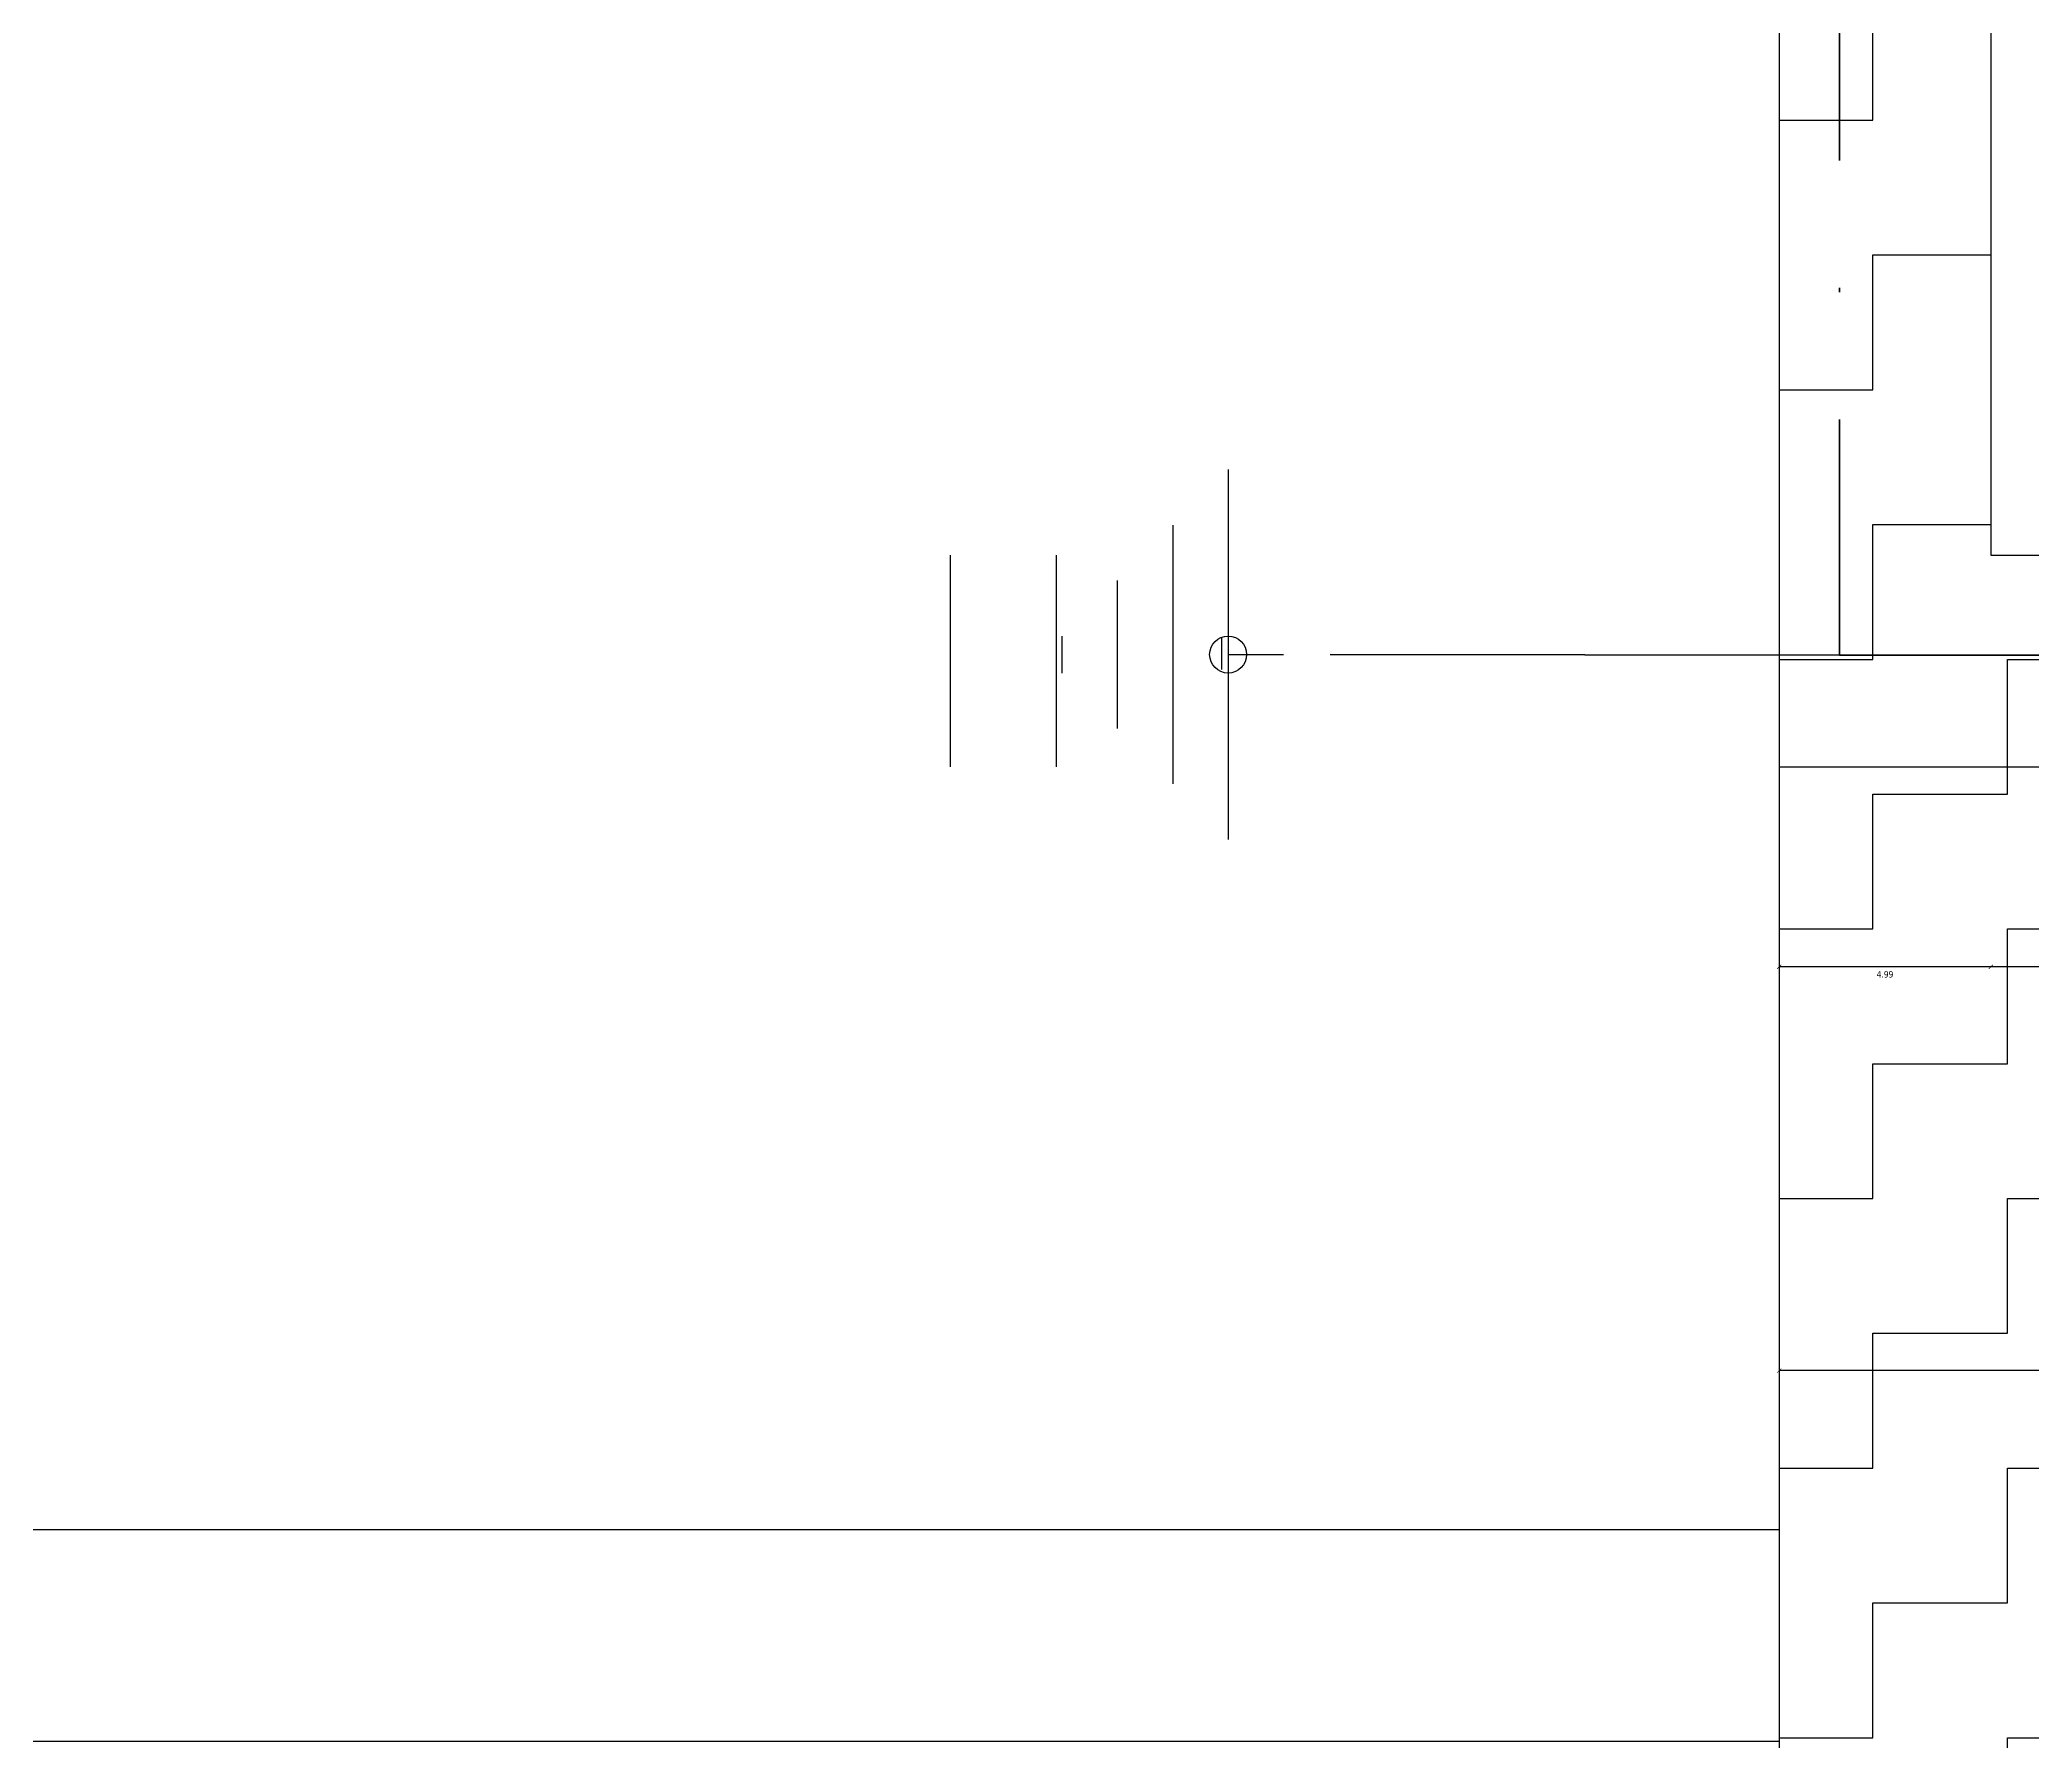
# Model space of a CAD drawing. Header units: millimetres. Extents: x 154 to 5560, y 36 to 724.
# Drawn here: x 2228.47 to 2275.41, y 136.62 to 176.7 of the extents above; entities that cross this region are included whole.
import ezdxf

# ---------------------------------------------------------------- set-up
doc = ezdxf.new("R2010")
doc.units = ezdxf.units.MM
doc.linetypes.add('ACAD_ISO10W100', pattern=[18, 12, -3, 0, -3])
for name, color, linetype in [('MİMARİ PLAN', 8, 'Continuous'), ('SEMBOL LİSTESİ', 7, 'Continuous'), ('topraklama', 104, 'Continuous')]:
    doc.layers.add(name, color=color, linetype=linetype)
doc.styles.add('taho', font='tahoma.ttf')
doc.dimstyles.new('PATO', dxfattribs={"dimtxt": 0.15, "dimasz": 0.1, "dimexe": 0.02, "dimexo": 0, "dimgap": 0.1, "dimtad": 2, "dimzin": 1, "dimdsep": 46, "dimtxsty": 'taho', "dimblk": 'ARCHTICK', "dimcen": 0.1, "dimse1": 1, "dimse2": 1, "dimclrd": 256, "dimclre": 1, "dimclrt": 256, "dimadec": 0, "dimazin": 0, "dimtfac": 1, "dimtix": 1, "dimtmove": 0, "dimatfit": 3, "dimldrblk": 'ARCHTICK', "dimfxl": 1, "dimtolj": 1, "dimtzin": 0, "dimarcsym": 0})

# ---------------------------------------------------------------- blocks, each defined once
blk = doc.blocks.new('_ARCHTICK')
at = {"color": 0, "linetype": 'ByBlock', "const_width": 0.15}
blk.add_lwpolyline([(-0.5, -0.5), (0.5, 0.5)], dxfattribs=at)
blk = doc.blocks.new('*D118')
at = {"layer": 'Defpoints', "color": 0, "transparency": 16777216}
for p in [(2269.449, 147.283), (2403.627, 147.283), (2269.449, 145.352)]:
    blk.add_point(p, dxfattribs=at)
at = {"layer": 'MİMARİ PLAN', "lineweight": -2, "transparency": 16777216}
blk.add_line((2403.627, 145.352), (2269.449, 145.352), dxfattribs=at)
at = {"layer": 'MİMARİ PLAN', "lineweight": -2, "transparency": 16777216, "xscale": 0.1, "yscale": 0.1, "zscale": 0.1, "rotation": 180}
blk.add_blockref('_ARCHTICK', (2269.449, 145.352), dxfattribs=at)
at = {"layer": 'MİMARİ PLAN', "lineweight": -2, "transparency": 16777216, "xscale": 0.1, "yscale": 0.1, "zscale": 0.1}
blk.add_blockref('_ARCHTICK', (2403.627, 145.352), dxfattribs=at)
at = {"layer": 'MİMARİ PLAN', "transparency": 16777216, "insert": (2336.538, 145.173), "char_height": 0.15, "attachment_point": 5, "style": 'taho'}
blk.add_mtext('\\A1;134.18', dxfattribs=at)
blk = doc.blocks.new('*D119')
at = {"layer": 'Defpoints', "color": 0, "transparency": 16777216}
for p in [(2274.437, 164.562), (2330.329, 159.574), (2274.437, 154.862)]:
    blk.add_point(p, dxfattribs=at)
at = {"layer": 'MİMARİ PLAN', "lineweight": -2, "transparency": 16777216}
blk.add_line((2330.329, 154.862), (2274.437, 154.862), dxfattribs=at)
at = {"layer": 'MİMARİ PLAN', "lineweight": -2, "transparency": 16777216, "xscale": 0.1, "yscale": 0.1, "zscale": 0.1, "rotation": 180}
blk.add_blockref('_ARCHTICK', (2274.437, 154.862), dxfattribs=at)
at = {"layer": 'MİMARİ PLAN', "lineweight": -2, "transparency": 16777216, "xscale": 0.1, "yscale": 0.1, "zscale": 0.1}
blk.add_blockref('_ARCHTICK', (2330.329, 154.862), dxfattribs=at)
at = {"layer": 'MİMARİ PLAN', "transparency": 16777216, "insert": (2302.383, 154.684), "char_height": 0.15, "attachment_point": 5, "style": 'taho'}
blk.add_mtext('\\A1;55.89', dxfattribs=at)
blk = doc.blocks.new('*D123')
at = {"layer": 'Defpoints', "color": 0, "transparency": 16777216}
for p in [(2269.449, 164.562), (2274.437, 164.562), (2269.449, 154.862)]:
    blk.add_point(p, dxfattribs=at)
at = {"layer": 'MİMARİ PLAN', "lineweight": -2, "transparency": 16777216}
blk.add_line((2274.437, 154.862), (2269.449, 154.862), dxfattribs=at)
at = {"layer": 'MİMARİ PLAN', "lineweight": -2, "transparency": 16777216, "xscale": 0.1, "yscale": 0.1, "zscale": 0.1, "rotation": 180}
blk.add_blockref('_ARCHTICK', (2269.449, 154.862), dxfattribs=at)
at = {"layer": 'MİMARİ PLAN', "lineweight": -2, "transparency": 16777216, "xscale": 0.1, "yscale": 0.1, "zscale": 0.1}
blk.add_blockref('_ARCHTICK', (2274.437, 154.862), dxfattribs=at)
at = {"layer": 'MİMARİ PLAN', "transparency": 16777216, "insert": (2271.943, 154.684), "char_height": 0.15, "attachment_point": 5, "style": 'taho'}
blk.add_mtext('\\A1;4.99', dxfattribs=at)
blk = doc.blocks.new('*D147')
at = {"layer": 'Defpoints', "color": 0, "transparency": 16777216}
for p in [(2269.449, 250.028), (2166.367, 159.574), (2269.449, 159.574)]:
    blk.add_point(p, dxfattribs=at)
at = {"layer": 'MİMARİ PLAN', "lineweight": -2, "transparency": 16777216}
blk.add_line((2166.367, 250.028), (2166.367, 159.574), dxfattribs=at)
at = {"layer": 'MİMARİ PLAN', "lineweight": -2, "transparency": 16777216, "xscale": 0.1, "yscale": 0.1, "zscale": 0.1}
for p, rotation in [((2166.367, 250.028), 90), ((2166.367, 159.574), 270)]:
    blk.add_blockref('_ARCHTICK', p, dxfattribs=dict(at, rotation=rotation))
at = {"layer": 'MİMARİ PLAN', "transparency": 16777216, "insert": (2166.189, 204.801), "char_height": 0.15, "attachment_point": 5, "rotation": 90, "style": 'taho'}
blk.add_mtext('\\A1;90.45', dxfattribs=at)
blk = doc.blocks.new('*D148')
at = {"layer": 'Defpoints', "color": 0, "transparency": 16777216}
for p in [(2269.449, 159.574), (2166.367, 114.178), (2269.449, 114.178)]:
    blk.add_point(p, dxfattribs=at)
at = {"layer": 'MİMARİ PLAN', "lineweight": -2, "transparency": 16777216}
blk.add_line((2166.367, 159.574), (2166.367, 114.178), dxfattribs=at)
at = {"layer": 'MİMARİ PLAN', "lineweight": -2, "transparency": 16777216, "xscale": 0.1, "yscale": 0.1, "zscale": 0.1}
for p, rotation in [((2166.367, 159.574), 90), ((2166.367, 114.178), 270)]:
    blk.add_blockref('_ARCHTICK', p, dxfattribs=dict(at, rotation=rotation))
at = {"layer": 'MİMARİ PLAN', "transparency": 16777216, "insert": (2166.189, 136.876), "char_height": 0.15, "attachment_point": 5, "rotation": 90, "style": 'taho'}
blk.add_mtext('\\A1;45.40', dxfattribs=at)
blk = doc.blocks.new('*D161')
at = {"layer": 'Defpoints', "color": 0, "transparency": 16777216}
for p in [(2277.006, 291.572), (2154.29, 159.574), (2277.006, 159.574)]:
    blk.add_point(p, dxfattribs=at)
at = {"layer": 'MİMARİ PLAN', "lineweight": -2, "transparency": 16777216}
blk.add_line((2154.29, 291.572), (2154.29, 159.574), dxfattribs=at)
at = {"layer": 'MİMARİ PLAN', "lineweight": -2, "transparency": 16777216, "xscale": 0.1, "yscale": 0.1, "zscale": 0.1}
for p, rotation in [((2154.29, 291.572), 90), ((2154.29, 159.574), 270)]:
    blk.add_blockref('_ARCHTICK', p, dxfattribs=dict(at, rotation=rotation))
at = {"layer": 'MİMARİ PLAN', "transparency": 16777216, "insert": (2154.112, 225.573), "char_height": 0.15, "attachment_point": 5, "rotation": 90, "style": 'taho'}
blk.add_mtext('\\A1;132.00', dxfattribs=at)

msp = doc.modelspace()

# ---------------------------------------------------------------- hatches: boundary and pattern name
at = {"layer": 'MİMARİ PLAN'}
h = msp.add_hatch(dxfattribs=at)
h.set_pattern_fill('ZIGZAG', color=256, style=0)
h.set_pattern_definition([(0, (1658.8787, 581.2022), (3.175, 3.175), [3.175, -3.175]), (90, (1662.0537, 581.2022), (-3.175, 3.175), [3.175, -3.175])])
h.paths.add_polyline_path([(2330.329, 164.562), (2274.437, 164.562), (2274.437, 250.028), (2269.449, 250.028), (2269.449, 159.574), (2330.329, 159.574)])
h.paths.add_polyline_path([(2276.931, 159.574), (2269.449, 159.574), (2269.449, 114.178), (2276.931, 114.178)])
at = {"layer": 'SEMBOL LİSTESİ'}
h = msp.add_hatch(dxfattribs=at)
h.set_pattern_fill('ANGLE', color=256, scale=0.435597, angle=-90)
h.set_pattern_definition([(270, (2110.258, 249.271), (3.042643, -6e-16), [2.21283, -0.82981]), (360, (2110.258, 249.271), (7e-16, 3.042643), [2.21283, -0.82981])])
h.paths.add_polyline_path([(2256.031, 162.219, 1), (2256.902, 162.219, 1)])

# ---------------------------------------------------------------- linework, layer by layer
at = {"layer": 'MİMARİ PLAN', "ltscale": 0.1}
msp.add_line((2269.449, 250.028), (2269.449, 114.178), dxfattribs=at)
at = {"layer": 'MİMARİ PLAN', "ltscale": 0.2}
for p, q in [((2274.437, 250.028), (2274.437, 164.562)), ((2249.926, 159.574), (2249.926, 164.562)), ((2274.437, 164.562), (2330.329, 164.562)), ((2269.449, 159.574), (2330.329, 159.574))]:
    msp.add_line(p, q, dxfattribs=at)
at = {"layer": 'MİMARİ PLAN'}
for p, q in [((2252.42, 159.574), (2252.42, 164.562)), ((2182.158, 141.612), (2269.449, 141.612)), ((2177.17, 136.624), (2269.449, 136.624))]:
    msp.add_line(p, q, dxfattribs=at)
at = {"layer": 'SEMBOL LİSTESİ'}
for p, q in [((2256.466, 166.575), (2256.466, 157.863)), ((2255.16, 165.268), (2255.16, 159.17)), ((2253.853, 163.961), (2253.853, 160.477)), ((2252.546, 162.655), (2252.546, 161.783)), ((2256.466, 162.219), (2257.773, 162.219))]:
    msp.add_line(p, q, dxfattribs=at)
msp.add_circle((2256.466, 162.219), 0.436, dxfattribs=at)
at = {"layer": 'topraklama', "linetype": 'ACAD_ISO10W100', "lineweight": 60}
for p, q in [((2270.873, 294.453), (2270.873, 162.202)), ((2270.873, 162.202), (2257.12, 162.219)), ((2270.873, 162.202), (2400.064, 162.202))]:
    msp.add_line(p, q, dxfattribs=at)

# ---------------------------------------------------------------- dimensions: what is measured, and where the dimension line sits
at = {"layer": 'MİMARİ PLAN'}
for base, p1, p2, picture, middle in [((2154.29, 159.574), (2277.006, 291.572), (2277.006, 159.574), '*D161', (2154.112, 225.573)), ((2166.367, 159.574), (2269.449, 250.028), (2269.449, 159.574), '*D147', (2166.189, 204.801)), ((2166.367, 114.178), (2269.449, 159.574), (2269.449, 114.178), '*D148', (2166.189, 136.876))]:
    dim = msp.add_linear_dim(base=base, p1=p1, p2=p2, angle=90, dimstyle='PATO', dxfattribs=at)
    dim.commit()
    dim.dimension.update_dxf_attribs({"geometry": picture, "text_midpoint": middle})
for base, p1, p2, picture, middle in [((2269.449, 154.862), (2274.437, 164.562), (2269.449, 164.562), '*D123', (2271.943, 154.684)), ((2274.437, 154.862), (2330.329, 159.574), (2274.437, 164.562), '*D119', (2302.383, 154.684)), ((2269.449, 145.352), (2403.627, 147.283), (2269.449, 147.283), '*D118', (2336.538, 145.173))]:
    dim = msp.add_linear_dim(base=base, p1=p1, p2=p2, dimstyle='PATO', dxfattribs=at)
    dim.commit()
    dim.dimension.update_dxf_attribs({"geometry": picture, "text_midpoint": middle})

doc.saveas('drawing.dxf')
